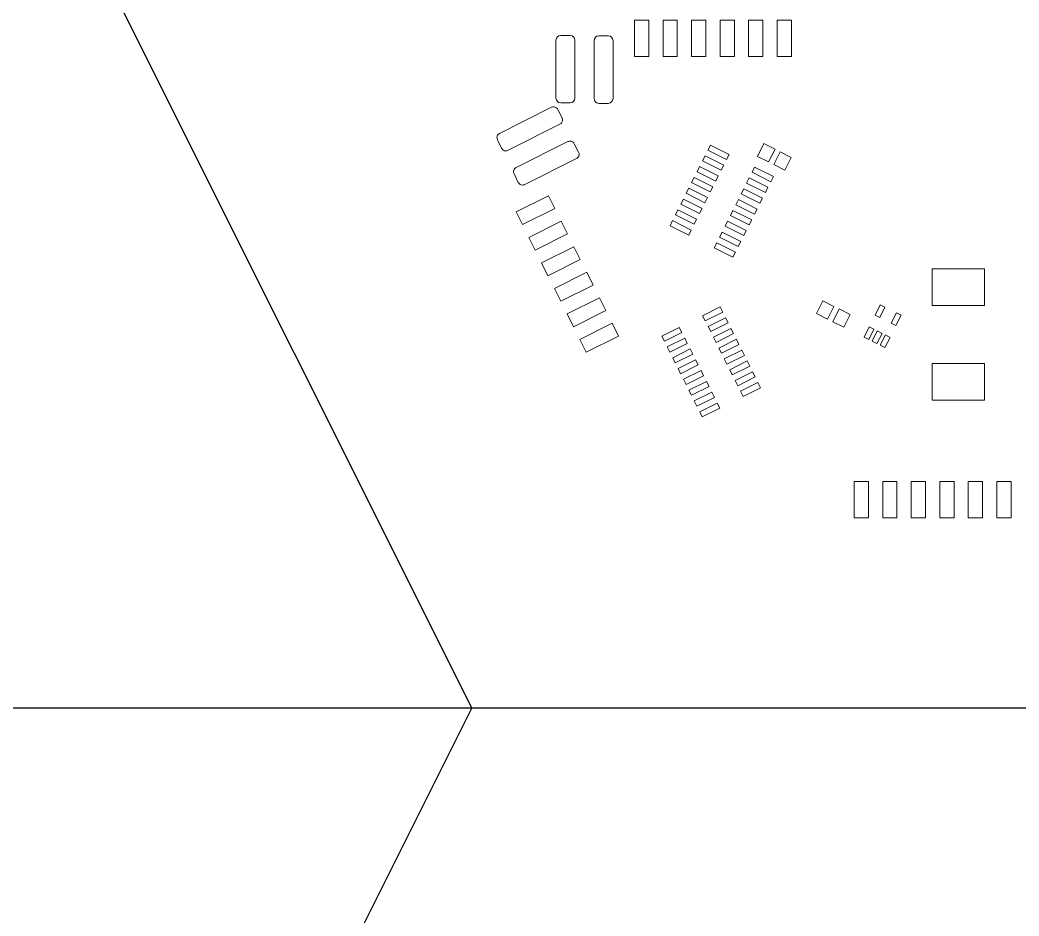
# Model space of a CAD drawing. Header units: inches. Extents: x 70 to 970, y -386 to 214.
# Drawn here: x 189.1 to 294.1, y -104.1 to -9.9 of the extents above; entities that cross this region are included whole.
import ezdxf

# ---------------------------------------------------------------- set-up
doc = ezdxf.new("R2010")
doc.units = ezdxf.units.IN
doc.header["$MEASUREMENT"] = 0

msp = doc.modelspace()

# ---------------------------------------------------------------- linework, layer by layer
at = {"color": 5}
for p in [(190.39, 10.06), (190.39, -174.5)]:
    msp.add_line(p, (236.6, -82.22), dxfattribs=at)
at = {"color": 1, "lineweight": 0}
for p, q in [((255.19, -9.94), (253.69, -9.94)), ((253.69, -9.94), (253.69, -13.74)), ((255.19, -13.74), (255.19, -9.94)), ((258.2, -9.94), (256.7, -9.94)), ((256.7, -9.94), (256.7, -13.74)), ((258.2, -13.74), (258.2, -9.94)), ((261.2, -9.94), (259.7, -9.94)), ((259.7, -9.94), (259.7, -13.74)), ((261.2, -13.74), (261.2, -9.94)), ((264.2, -9.94), (262.7, -9.94)), ((262.7, -9.94), (262.7, -13.74)), ((264.2, -13.74), (264.2, -9.94)), ((267.2, -9.94), (265.7, -9.94)), ((265.7, -9.94), (265.7, -13.74)), ((267.2, -13.74), (267.2, -9.94)), ((270.2, -9.94), (268.7, -9.94)), ((268.7, -9.94), (268.7, -13.74)), ((270.2, -13.74), (270.2, -9.94)), ((253.69, -13.74), (255.19, -13.74)), ((256.7, -13.74), (258.2, -13.74)), ((259.7, -13.74), (261.2, -13.74)), ((262.7, -13.74), (264.2, -13.74)), ((265.7, -13.74), (267.2, -13.74)), ((268.7, -13.74), (270.2, -13.74)), ((261.68, -23.05), (261.41, -23.58)), ((263.65, -24.03), (261.68, -23.05)), ((267.31, -22.9), (266.64, -24.24)), ((268.47, -23.49), (267.31, -22.9)), ((261.41, -23.58), (263.38, -24.57)), ((263.38, -24.57), (263.65, -24.03)), ((267.8, -24.83), (268.47, -23.49)), ((269.01, -23.75), (268.34, -25.1)), ((270.17, -24.34), (269.01, -23.75)), ((261.11, -24.18), (260.84, -24.72)), ((260.84, -24.72), (262.81, -25.7)), ((263.08, -25.17), (261.11, -24.18)), ((262.81, -25.7), (263.08, -25.17)), ((266.64, -24.24), (267.8, -24.83)), ((268.34, -25.1), (269.5, -25.68)), ((269.5, -25.68), (270.17, -24.34)), ((260.54, -25.32), (260.27, -25.85)), ((260.27, -25.85), (262.24, -26.84)), ((262.51, -26.3), (260.54, -25.32)), ((266.33, -25.37), (266.06, -25.91)), ((266.06, -25.91), (268.03, -26.9)), ((268.3, -26.36), (266.33, -25.37)), ((259.97, -26.45), (259.7, -26.99)), ((259.7, -26.99), (261.67, -27.97)), ((261.94, -27.44), (259.97, -26.45)), ((262.24, -26.84), (262.51, -26.3)), ((265.76, -26.51), (265.49, -27.05)), ((265.49, -27.05), (267.46, -28.03)), ((267.73, -27.49), (265.76, -26.51)), ((268.03, -26.9), (268.3, -26.36)), ((259.4, -27.59), (259.14, -28.12)), ((259.14, -28.12), (261.1, -29.11)), ((261.37, -28.57), (259.4, -27.59)), ((261.67, -27.97), (261.94, -27.44)), ((265.19, -27.64), (264.92, -28.18)), ((264.92, -28.18), (266.89, -29.17)), ((267.16, -28.63), (265.19, -27.64)), ((267.46, -28.03), (267.73, -27.49)), ((244.64, -28.37), (241.24, -30.07)), ((245.31, -29.71), (244.64, -28.37)), ((258.84, -28.72), (258.57, -29.26)), ((258.57, -29.26), (260.53, -30.24)), ((260.8, -29.71), (258.84, -28.72)), ((261.1, -29.11), (261.37, -28.57)), ((264.62, -28.78), (264.35, -29.32)), ((264.35, -29.32), (266.32, -30.3)), ((266.59, -29.77), (264.62, -28.78)), ((266.89, -29.17), (267.16, -28.63)), ((241.24, -30.07), (241.92, -31.41)), ((241.92, -31.41), (245.31, -29.71)), ((258.27, -29.86), (258, -30.4)), ((258, -30.4), (259.96, -31.38)), ((260.23, -30.84), (258.27, -29.86)), ((260.53, -30.24), (260.8, -29.71)), ((264.05, -29.92), (263.78, -30.45)), ((263.78, -30.45), (265.75, -31.44)), ((266.02, -30.9), (264.05, -29.92)), ((266.32, -30.3), (266.59, -29.77)), ((245.98, -31.05), (242.59, -32.75)), ((246.66, -32.39), (245.98, -31.05)), ((257.7, -30.99), (257.43, -31.53)), ((259.67, -31.98), (257.7, -30.99)), ((259.96, -31.38), (260.23, -30.84)), ((263.48, -31.05), (263.22, -31.59)), ((265.45, -32.04), (263.48, -31.05)), ((265.75, -31.44), (266.02, -30.9)), ((243.26, -34.09), (246.66, -32.39)), ((257.43, -31.53), (259.4, -32.52)), ((259.4, -32.52), (259.67, -31.98)), ((262.92, -32.19), (262.65, -32.72)), ((264.88, -33.17), (262.92, -32.19)), ((263.22, -31.59), (265.18, -32.57)), ((265.18, -32.57), (265.45, -32.04)), ((242.59, -32.75), (243.26, -34.09)), ((262.35, -33.32), (262.08, -33.86)), ((264.31, -34.31), (262.35, -33.32)), ((262.65, -32.72), (264.61, -33.71)), ((264.61, -33.71), (264.88, -33.17)), ((247.33, -33.73), (243.93, -35.43)), ((248, -35.07), (247.33, -33.73)), ((262.08, -33.86), (264.05, -34.84)), ((264.05, -34.84), (264.31, -34.31)), ((243.93, -35.43), (244.6, -36.78)), ((244.6, -36.78), (248, -35.07)), ((248.67, -36.42), (245.27, -38.12)), ((249.34, -37.76), (248.67, -36.42)), ((290.49, -36.05), (284.99, -36.05)), ((284.99, -36.05), (284.99, -39.9)), ((290.49, -39.9), (290.49, -36.05)), ((245.94, -39.46), (249.34, -37.76)), ((245.27, -38.12), (245.94, -39.46)), ((250.01, -39.1), (246.62, -40.8)), ((250.69, -40.44), (250.01, -39.1)), ((273.51, -39.42), (272.84, -40.76)), ((274.67, -40), (273.51, -39.42)), ((279.54, -39.84), (279, -40.91)), ((280.03, -40.09), (279.54, -39.84)), ((284.99, -39.9), (290.49, -39.9)), ((246.62, -40.8), (247.29, -42.14)), ((247.29, -42.14), (250.69, -40.44)), ((262.7, -40.06), (260.86, -40.98)), ((261.14, -41.52), (262.98, -40.6)), ((262.98, -40.6), (262.7, -40.06)), ((272.84, -40.76), (274, -41.34)), ((274, -41.34), (274.67, -40)), ((275.21, -40.27), (274.54, -41.61)), ((276.37, -40.85), (275.21, -40.27)), ((275.7, -42.19), (276.37, -40.85)), ((279, -40.91), (279.49, -41.16)), ((279.49, -41.16), (280.03, -40.09)), ((281.24, -40.69), (280.7, -41.76)), ((281.19, -42.01), (281.73, -40.94)), ((281.73, -40.94), (281.24, -40.69)), ((251.36, -41.78), (247.96, -43.48)), ((252.03, -43.12), (251.36, -41.78)), ((260.86, -40.98), (261.14, -41.52)), ((263.27, -41.19), (261.43, -42.11)), ((261.71, -42.66), (263.55, -41.74)), ((263.55, -41.74), (263.27, -41.19)), ((274.54, -41.61), (275.7, -42.19)), ((280.7, -41.76), (281.19, -42.01)), ((258.41, -42.21), (256.57, -43.13)), ((256.84, -43.67), (258.68, -42.75)), ((258.68, -42.75), (258.41, -42.21)), ((261.43, -42.11), (261.71, -42.66)), ((263.84, -42.33), (262, -43.25)), ((262.27, -43.8), (264.11, -42.87)), ((264.11, -42.87), (263.84, -42.33)), ((278.38, -42.16), (277.84, -43.24)), ((278.33, -43.48), (278.87, -42.41)), ((278.87, -42.41), (278.38, -42.16)), ((279.22, -42.59), (278.69, -43.66)), ((279.18, -43.91), (279.72, -42.84)), ((279.72, -42.84), (279.22, -42.59)), ((280.07, -43.01), (279.54, -44.09)), ((280.57, -43.26), (280.07, -43.01)), ((247.96, -43.48), (248.63, -44.82)), ((248.63, -44.82), (252.03, -43.12)), ((256.57, -43.13), (256.84, -43.67)), ((258.98, -43.34), (257.14, -44.26)), ((257.41, -44.81), (259.25, -43.89)), ((259.25, -43.89), (258.98, -43.34)), ((262, -43.25), (262.27, -43.8)), ((264.41, -43.46), (262.57, -44.39)), ((262.84, -44.93), (264.68, -44.01)), ((264.68, -44.01), (264.41, -43.46)), ((277.84, -43.24), (278.33, -43.48)), ((278.69, -43.66), (279.18, -43.91)), ((279.54, -44.09), (280.03, -44.33)), ((280.03, -44.33), (280.57, -43.26)), ((257.14, -44.26), (257.41, -44.81)), ((259.55, -44.48), (257.71, -45.4)), ((257.98, -45.94), (259.82, -45.02)), ((259.82, -45.02), (259.55, -44.48)), ((262.57, -44.39), (262.84, -44.93)), ((264.98, -44.6), (263.14, -45.52)), ((263.41, -46.07), (265.25, -45.15)), ((265.25, -45.15), (264.98, -44.6)), ((257.71, -45.4), (257.98, -45.94)), ((260.12, -45.61), (258.28, -46.54)), ((258.55, -47.08), (260.39, -46.16)), ((260.39, -46.16), (260.12, -45.61)), ((263.14, -45.52), (263.41, -46.07)), ((265.55, -45.74), (263.71, -46.66)), ((265.82, -46.28), (265.55, -45.74)), ((290.49, -46), (284.99, -46)), ((284.99, -46), (284.99, -49.85)), ((290.49, -49.85), (290.49, -46)), ((258.28, -46.54), (258.55, -47.08)), ((260.69, -46.75), (258.85, -47.67)), ((260.96, -47.29), (260.69, -46.75)), ((263.71, -46.66), (263.98, -47.2)), ((263.98, -47.2), (265.82, -46.28)), ((266.12, -46.87), (264.28, -47.79)), ((266.39, -47.42), (266.12, -46.87)), ((258.85, -47.67), (259.12, -48.22)), ((259.12, -48.22), (260.96, -47.29)), ((261.25, -47.89), (259.41, -48.81)), ((261.53, -48.43), (261.25, -47.89)), ((264.28, -47.79), (264.55, -48.34)), ((264.55, -48.34), (266.39, -47.42)), ((266.68, -48.01), (264.84, -48.93)), ((266.96, -48.55), (266.68, -48.01)), ((259.41, -48.81), (259.69, -49.35)), ((259.69, -49.35), (261.53, -48.43)), ((261.82, -49.02), (259.98, -49.94)), ((262.1, -49.57), (261.82, -49.02)), ((264.84, -48.93), (265.12, -49.47)), ((265.12, -49.47), (266.96, -48.55)), ((259.98, -49.94), (260.26, -50.49)), ((260.26, -50.49), (262.1, -49.57)), ((262.39, -50.16), (260.55, -51.08)), ((262.66, -50.7), (262.39, -50.16)), ((284.99, -49.85), (290.49, -49.85)), ((260.55, -51.08), (260.82, -51.62)), ((260.82, -51.62), (262.66, -50.7)), ((278.29, -58.42), (276.79, -58.42)), ((276.79, -58.42), (276.79, -62.22)), ((278.29, -62.22), (278.29, -58.42)), ((281.29, -58.42), (279.79, -58.42)), ((279.79, -58.42), (279.79, -62.22)), ((281.29, -62.22), (281.29, -58.42)), ((284.29, -58.42), (282.79, -58.42)), ((282.79, -58.42), (282.79, -62.22)), ((284.29, -62.22), (284.29, -58.42)), ((287.29, -58.42), (285.79, -58.42)), ((285.79, -58.42), (285.79, -62.22)), ((287.29, -62.22), (287.29, -58.42)), ((290.29, -58.42), (288.79, -58.42)), ((288.79, -58.42), (288.79, -62.22)), ((290.29, -62.22), (290.29, -58.42)), ((293.29, -58.42), (291.79, -58.42)), ((291.79, -58.42), (291.79, -62.22)), ((293.29, -62.22), (293.29, -58.42)), ((276.79, -62.22), (278.29, -62.22)), ((279.79, -62.22), (281.29, -62.22)), ((282.79, -62.22), (284.29, -62.22)), ((285.79, -62.22), (287.29, -62.22)), ((288.79, -62.22), (290.29, -62.22)), ((291.79, -62.22), (293.29, -62.22))]:
    msp.add_line(p, q, dxfattribs=at)
at = {"color": 4}
msp.add_line((596.6, -82.22), (116.6, -82.22), dxfattribs=at)
at = {"color": 1, "lineweight": 0}
for points in [[(245.44, -12.02), (245.44, -11.74), (245.66, -11.52), (245.94, -11.52)], [(245.94, -11.52), (245.94, -11.52), (246.94, -11.52), (246.94, -11.52)], [(246.94, -11.52), (247.21, -11.52), (247.44, -11.74), (247.44, -12.02)], [(245.44, -18.12), (245.44, -18.12), (245.44, -12.02), (245.44, -12.02)], [(247.44, -12.02), (247.44, -12.02), (247.44, -18.12), (247.44, -18.12)], [(249.44, -12.07), (249.44, -11.79), (249.66, -11.57), (249.94, -11.57)], [(249.44, -18.17), (249.44, -18.17), (249.44, -12.07), (249.44, -12.07)], [(249.94, -11.57), (249.94, -11.57), (250.94, -11.57), (250.94, -11.57)], [(250.94, -11.57), (251.21, -11.57), (251.44, -11.79), (251.44, -12.07)], [(251.44, -12.07), (251.44, -12.07), (251.44, -18.17), (251.44, -18.17)], [(245.94, -18.62), (245.66, -18.62), (245.44, -18.39), (245.44, -18.12)], [(246.94, -18.62), (246.94, -18.62), (245.94, -18.62), (245.94, -18.62)], [(247.44, -18.12), (247.44, -18.39), (247.21, -18.62), (246.94, -18.62)], [(249.94, -18.67), (249.66, -18.67), (249.44, -18.44), (249.44, -18.17)], [(250.94, -18.67), (250.94, -18.67), (249.94, -18.67), (249.94, -18.67)], [(251.44, -18.17), (251.44, -18.44), (251.21, -18.67), (250.94, -18.67)], [(239.5, -21.82), (239.5, -21.82), (244.96, -19.08), (244.96, -19.08)], [(244.96, -19.08), (245.05, -19.04), (245.16, -19.02), (245.25, -19.04)], [(245.25, -19.04), (245.37, -19.05), (245.47, -19.11), (245.55, -19.2)], [(245.55, -19.2), (245.58, -19.23), (245.61, -19.27), (245.63, -19.31)], [(245.63, -19.31), (245.63, -19.31), (245.63, -19.31), (245.63, -19.31)], [(245.63, -19.31), (245.63, -19.31), (246.08, -20.2), (246.08, -20.2)], [(245.85, -20.87), (245.85, -20.87), (240.4, -23.6), (240.4, -23.6)], [(246.06, -20.68), (246.01, -20.76), (245.94, -20.83), (245.85, -20.87)], [(245.85, -20.87), (245.85, -20.87), (245.85, -20.87), (245.85, -20.87)], [(246.07, -20.67), (246.07, -20.67), (246.07, -20.67), (246.06, -20.67)], [(246.06, -20.67), (246.06, -20.67), (246.06, -20.67), (246.06, -20.67)], [(246.06, -20.67), (246.06, -20.67), (246.06, -20.67), (246.06, -20.67)], [(246.06, -20.67), (246.06, -20.67), (246.06, -20.67), (246.06, -20.67)], [(246.06, -20.67), (246.06, -20.67), (246.06, -20.67), (246.06, -20.67)], [(246.06, -20.67), (246.06, -20.67), (246.06, -20.67), (246.06, -20.67)], [(246.06, -20.67), (246.06, -20.67), (246.06, -20.67), (246.06, -20.67)], [(246.06, -20.67), (246.06, -20.67), (246.06, -20.67), (246.06, -20.67)], [(246.06, -20.67), (246.06, -20.67), (246.06, -20.67), (246.06, -20.67)], [(246.06, -20.67), (246.06, -20.67), (246.06, -20.67), (246.06, -20.67)], [(246.06, -20.67), (246.06, -20.67), (246.06, -20.67), (246.06, -20.67)], [(246.06, -20.67), (246.06, -20.67), (246.06, -20.67), (246.06, -20.68)], [(246.06, -20.68), (246.06, -20.68), (246.06, -20.68), (246.06, -20.68)], [(246.06, -20.68), (246.06, -20.68), (246.06, -20.68), (246.06, -20.68)], [(246.06, -20.68), (246.06, -20.68), (246.06, -20.68), (246.06, -20.68)], [(246.06, -20.68), (246.06, -20.68), (246.06, -20.68), (246.06, -20.68)], [(246.06, -20.68), (246.06, -20.68), (246.06, -20.68), (246.06, -20.68)], [(246.06, -20.68), (246.06, -20.68), (246.06, -20.68), (246.06, -20.68)], [(246.06, -20.68), (246.06, -20.68), (246.06, -20.68), (246.06, -20.68)], [(246.06, -20.68), (246.06, -20.68), (246.06, -20.68), (246.06, -20.68)], [(246.06, -20.68), (246.06, -20.68), (246.06, -20.68), (246.06, -20.68)], [(246.06, -20.68), (246.06, -20.68), (246.06, -20.68), (246.06, -20.68)], [(246.12, -20.5), (246.11, -20.56), (246.1, -20.61), (246.07, -20.66)], [(246.07, -20.66), (246.07, -20.66), (246.07, -20.66), (246.07, -20.66)], [(246.07, -20.66), (246.07, -20.67), (246.07, -20.67), (246.07, -20.67)], [(246.07, -20.67), (246.07, -20.67), (246.07, -20.67), (246.07, -20.67)], [(246.07, -20.67), (246.07, -20.67), (246.07, -20.67), (246.07, -20.67)], [(246.08, -20.2), (246.12, -20.3), (246.14, -20.4), (246.12, -20.49)], [(246.12, -20.49), (246.12, -20.5), (246.12, -20.5), (246.12, -20.5)], [(246.12, -20.5), (246.12, -20.5), (246.12, -20.5), (246.12, -20.5)], [(246.12, -20.5), (246.12, -20.5), (246.12, -20.5), (246.12, -20.5)], [(246.12, -20.5), (246.12, -20.5), (246.12, -20.5), (246.12, -20.5)], [(246.12, -20.5), (246.12, -20.5), (246.12, -20.5), (246.12, -20.5)], [(239.23, -22.24), (239.23, -22.07), (239.33, -21.9), (239.5, -21.82)], [(239.5, -21.82), (239.5, -21.82), (239.5, -21.82), (239.5, -21.82)], [(239.5, -21.82), (239.5, -21.82), (239.5, -21.82), (239.5, -21.82)], [(239.5, -21.82), (239.5, -21.82), (239.5, -21.82), (239.5, -21.82)], [(239.5, -21.82), (239.5, -21.82), (239.5, -21.82), (239.5, -21.82)], [(239.5, -21.82), (239.5, -21.82), (239.5, -21.82), (239.5, -21.82)], [(239.5, -21.82), (239.5, -21.82), (239.5, -21.82), (239.5, -21.82)], [(239.5, -21.82), (239.5, -21.82), (239.5, -21.82), (239.5, -21.82)], [(239.5, -21.82), (239.5, -21.82), (239.5, -21.82), (239.5, -21.82)], [(239.5, -21.82), (239.5, -21.82), (239.5, -21.82), (239.5, -21.82)], [(239.5, -21.82), (239.5, -21.82), (239.5, -21.82), (239.5, -21.82)], [(239.23, -22.25), (239.23, -22.25), (239.23, -22.24), (239.23, -22.24)], [(239.23, -22.24), (239.23, -22.24), (239.23, -22.24), (239.23, -22.24)], [(239.23, -22.24), (239.23, -22.24), (239.23, -22.24), (239.23, -22.24)], [(239.23, -22.24), (239.23, -22.24), (239.23, -22.24), (239.23, -22.24)], [(239.23, -22.24), (239.23, -22.24), (239.23, -22.24), (239.23, -22.24)], [(239.23, -22.24), (239.23, -22.24), (239.23, -22.24), (239.23, -22.24)], [(239.23, -22.24), (239.23, -22.24), (239.23, -22.24), (239.23, -22.24)], [(239.23, -22.26), (239.23, -22.26), (239.23, -22.25), (239.23, -22.25)], [(239.23, -22.25), (239.23, -22.25), (239.23, -22.25), (239.23, -22.25)], [(239.23, -22.25), (239.23, -22.25), (239.23, -22.25), (239.23, -22.25)], [(239.23, -22.25), (239.23, -22.25), (239.23, -22.25), (239.23, -22.25)], [(239.23, -22.25), (239.23, -22.25), (239.23, -22.25), (239.23, -22.25)], [(239.23, -22.25), (239.23, -22.25), (239.23, -22.25), (239.23, -22.25)], [(239.23, -22.25), (239.23, -22.25), (239.23, -22.25), (239.23, -22.25)], [(239.23, -22.25), (239.23, -22.25), (239.23, -22.25), (239.23, -22.25)], [(239.23, -22.25), (239.23, -22.25), (239.23, -22.25), (239.23, -22.25)], [(239.23, -22.25), (239.23, -22.25), (239.23, -22.25), (239.23, -22.25)], [(239.23, -22.25), (239.23, -22.25), (239.23, -22.25), (239.23, -22.25)], [(239.23, -22.25), (239.23, -22.25), (239.23, -22.25), (239.23, -22.25)], [(239.28, -22.49), (239.24, -22.41), (239.23, -22.34), (239.23, -22.26)], [(239.23, -22.26), (239.23, -22.26), (239.23, -22.26), (239.23, -22.26)], [(239.23, -22.26), (239.23, -22.26), (239.23, -22.26), (239.23, -22.26)], [(239.23, -22.26), (239.23, -22.26), (239.23, -22.26), (239.23, -22.26)], [(239.23, -22.26), (239.23, -22.26), (239.23, -22.26), (239.23, -22.26)], [(239.23, -22.26), (239.23, -22.26), (239.23, -22.26), (239.23, -22.26)], [(239.23, -22.26), (239.23, -22.26), (239.23, -22.26), (239.23, -22.26)], [(239.23, -22.26), (239.23, -22.26), (239.23, -22.26), (239.23, -22.26)], [(239.23, -22.26), (239.23, -22.26), (239.23, -22.26), (239.23, -22.26)], [(239.73, -23.38), (239.73, -23.38), (239.28, -22.49), (239.28, -22.49)], [(239.28, -22.49), (239.28, -22.49), (239.28, -22.49), (239.28, -22.49)], [(239.28, -22.49), (239.28, -22.49), (239.28, -22.49), (239.28, -22.49)], [(241.25, -25.41), (241.25, -25.41), (246.7, -22.68), (246.7, -22.68)], [(246.7, -22.68), (246.72, -22.67), (246.74, -22.67), (246.76, -22.66)], [(246.7, -22.68), (246.7, -22.68), (246.7, -22.68), (246.7, -22.68)], [(246.76, -22.66), (246.81, -22.64), (246.85, -22.63), (246.9, -22.63)], [(246.76, -22.66), (246.76, -22.66), (246.76, -22.66), (246.76, -22.66)], [(246.76, -22.66), (246.76, -22.66), (246.76, -22.66), (246.76, -22.66)], [(246.76, -22.66), (246.76, -22.66), (246.76, -22.66), (246.76, -22.66)], [(246.9, -22.63), (247.09, -22.62), (247.28, -22.72), (247.37, -22.91)], [(246.9, -22.63), (246.9, -22.63), (246.9, -22.63), (246.9, -22.63)], [(246.9, -22.63), (246.9, -22.63), (246.9, -22.63), (246.9, -22.63)], [(247.37, -22.91), (247.37, -22.91), (247.82, -23.8), (247.82, -23.8)], [(240.17, -23.66), (239.99, -23.66), (239.81, -23.56), (239.73, -23.38)], [(239.73, -23.38), (239.73, -23.38), (239.73, -23.38), (239.73, -23.38)], [(240.26, -23.65), (240.23, -23.65), (240.2, -23.66), (240.17, -23.66)], [(240.26, -23.65), (240.26, -23.65), (240.26, -23.65), (240.26, -23.65)], [(240.26, -23.65), (240.26, -23.65), (240.26, -23.65), (240.26, -23.65)], [(240.26, -23.65), (240.26, -23.65), (240.26, -23.65), (240.26, -23.65)], [(240.26, -23.65), (240.26, -23.65), (240.26, -23.65), (240.26, -23.65)], [(240.26, -23.65), (240.26, -23.65), (240.26, -23.65), (240.26, -23.65)], [(240.26, -23.65), (240.26, -23.65), (240.26, -23.65), (240.26, -23.65)], [(240.26, -23.65), (240.26, -23.65), (240.26, -23.65), (240.26, -23.65)], [(240.26, -23.65), (240.26, -23.65), (240.26, -23.65), (240.26, -23.65)], [(240.26, -23.65), (240.26, -23.65), (240.26, -23.65), (240.26, -23.65)], [(240.26, -23.65), (240.26, -23.65), (240.26, -23.65), (240.26, -23.65)], [(240.26, -23.65), (240.26, -23.65), (240.26, -23.65), (240.26, -23.65)], [(240.28, -23.65), (240.28, -23.65), (240.28, -23.65), (240.27, -23.65)], [(240.27, -23.65), (240.28, -23.65), (240.27, -23.65), (240.27, -23.65)], [(240.27, -23.65), (240.27, -23.65), (240.27, -23.65), (240.27, -23.65)], [(240.27, -23.65), (240.27, -23.65), (240.27, -23.65), (240.27, -23.65)], [(240.27, -23.65), (240.27, -23.65), (240.27, -23.65), (240.27, -23.65)], [(240.27, -23.65), (240.27, -23.65), (240.27, -23.65), (240.27, -23.65)], [(240.27, -23.65), (240.27, -23.65), (240.27, -23.65), (240.27, -23.65)], [(240.27, -23.65), (240.27, -23.65), (240.27, -23.65), (240.27, -23.65)], [(240.27, -23.65), (240.27, -23.65), (240.27, -23.65), (240.27, -23.65)], [(240.27, -23.65), (240.27, -23.65), (240.27, -23.65), (240.27, -23.65)], [(240.27, -23.65), (240.27, -23.65), (240.27, -23.65), (240.27, -23.65)], [(240.27, -23.65), (240.27, -23.65), (240.27, -23.65), (240.27, -23.65)], [(240.27, -23.65), (240.27, -23.65), (240.27, -23.65), (240.27, -23.65)], [(240.29, -23.64), (240.29, -23.64), (240.28, -23.64), (240.28, -23.64)], [(240.28, -23.64), (240.28, -23.64), (240.28, -23.64), (240.28, -23.64)], [(240.28, -23.64), (240.28, -23.64), (240.28, -23.64), (240.28, -23.64)], [(240.28, -23.65), (240.28, -23.64), (240.28, -23.65), (240.28, -23.65)], [(240.28, -23.65), (240.28, -23.65), (240.28, -23.65), (240.28, -23.65)], [(240.28, -23.65), (240.28, -23.65), (240.28, -23.65), (240.28, -23.65)], [(240.28, -23.65), (240.28, -23.65), (240.28, -23.65), (240.28, -23.65)], [(240.28, -23.65), (240.28, -23.65), (240.28, -23.65), (240.28, -23.65)], [(240.28, -23.65), (240.28, -23.65), (240.28, -23.65), (240.28, -23.65)], [(240.28, -23.65), (240.28, -23.65), (240.28, -23.65), (240.28, -23.65)], [(240.4, -23.6), (240.36, -23.62), (240.33, -23.63), (240.29, -23.64)], [(240.29, -23.64), (240.29, -23.64), (240.29, -23.64), (240.29, -23.64)], [(240.29, -23.64), (240.29, -23.64), (240.29, -23.64), (240.29, -23.64)], [(240.29, -23.64), (240.29, -23.64), (240.29, -23.64), (240.29, -23.64)], [(240.29, -23.64), (240.29, -23.64), (240.29, -23.64), (240.29, -23.64)], [(240.29, -23.64), (240.29, -23.64), (240.29, -23.64), (240.29, -23.64)], [(240.29, -23.64), (240.29, -23.64), (240.29, -23.64), (240.29, -23.64)], [(240.29, -23.64), (240.29, -23.64), (240.29, -23.64), (240.29, -23.64)], [(240.29, -23.64), (240.29, -23.64), (240.29, -23.64), (240.29, -23.64)], [(247.82, -23.8), (247.87, -23.89), (247.88, -23.99), (247.87, -24.09)], [(247.86, -24.14), (247.86, -24.17), (247.85, -24.19), (247.84, -24.21)], [(247.87, -24.12), (247.87, -24.12), (247.87, -24.12), (247.86, -24.12)], [(247.86, -24.12), (247.86, -24.13), (247.86, -24.13), (247.86, -24.13)], [(247.86, -24.13), (247.86, -24.13), (247.86, -24.13), (247.86, -24.13)], [(247.86, -24.13), (247.86, -24.13), (247.86, -24.13), (247.86, -24.13)], [(247.86, -24.13), (247.86, -24.13), (247.86, -24.13), (247.86, -24.13)], [(247.86, -24.13), (247.86, -24.14), (247.86, -24.14), (247.86, -24.14)], [(247.87, -24.09), (247.87, -24.09), (247.87, -24.09), (247.87, -24.09)], [(247.87, -24.09), (247.87, -24.09), (247.87, -24.09), (247.87, -24.09)], [(247.87, -24.09), (247.87, -24.09), (247.87, -24.09), (247.87, -24.09)], [(247.87, -24.09), (247.87, -24.09), (247.87, -24.09), (247.87, -24.09)], [(247.87, -24.09), (247.87, -24.09), (247.87, -24.09), (247.87, -24.09)], [(247.87, -24.09), (247.87, -24.09), (247.87, -24.09), (247.87, -24.09)], [(247.87, -24.09), (247.87, -24.09), (247.87, -24.09), (247.87, -24.09)], [(247.87, -24.09), (247.87, -24.09), (247.87, -24.09), (247.87, -24.09)], [(247.87, -24.09), (247.87, -24.09), (247.87, -24.09), (247.87, -24.09)], [(247.87, -24.09), (247.87, -24.09), (247.87, -24.09), (247.87, -24.09)], [(247.87, -24.09), (247.87, -24.09), (247.87, -24.09), (247.87, -24.09)], [(247.87, -24.09), (247.87, -24.09), (247.87, -24.09), (247.87, -24.09)], [(247.87, -24.09), (247.87, -24.09), (247.87, -24.09), (247.87, -24.09)], [(247.87, -24.1), (247.87, -24.1), (247.87, -24.1), (247.87, -24.1)], [(247.87, -24.1), (247.87, -24.1), (247.87, -24.1), (247.87, -24.1)], [(247.87, -24.1), (247.87, -24.1), (247.87, -24.1), (247.87, -24.1)], [(247.87, -24.1), (247.87, -24.1), (247.87, -24.1), (247.87, -24.1)], [(247.87, -24.1), (247.87, -24.1), (247.87, -24.1), (247.87, -24.1)], [(247.87, -24.1), (247.87, -24.1), (247.87, -24.1), (247.87, -24.1)], [(247.87, -24.1), (247.87, -24.1), (247.87, -24.1), (247.87, -24.1)], [(247.87, -24.1), (247.87, -24.1), (247.87, -24.1), (247.87, -24.1)], [(247.87, -24.1), (247.87, -24.1), (247.87, -24.1), (247.87, -24.1)], [(247.87, -24.1), (247.87, -24.1), (247.87, -24.1), (247.87, -24.1)], [(247.87, -24.1), (247.87, -24.1), (247.87, -24.1), (247.87, -24.1)], [(247.87, -24.1), (247.87, -24.1), (247.87, -24.1), (247.87, -24.1)], [(247.87, -24.1), (247.87, -24.11), (247.87, -24.11), (247.87, -24.11)], [(247.87, -24.11), (247.87, -24.11), (247.87, -24.11), (247.87, -24.11)], [(247.87, -24.11), (247.87, -24.11), (247.87, -24.11), (247.87, -24.11)], [(247.87, -24.11), (247.87, -24.11), (247.87, -24.11), (247.87, -24.11)], [(247.87, -24.11), (247.87, -24.11), (247.87, -24.11), (247.87, -24.11)], [(247.87, -24.11), (247.87, -24.11), (247.87, -24.11), (247.87, -24.11)], [(247.87, -24.11), (247.87, -24.11), (247.87, -24.11), (247.87, -24.11)], [(247.87, -24.11), (247.87, -24.11), (247.87, -24.11), (247.87, -24.11)], [(247.87, -24.11), (247.87, -24.11), (247.87, -24.11), (247.87, -24.11)], [(247.87, -24.11), (247.87, -24.11), (247.87, -24.11), (247.87, -24.11)], [(247.87, -24.11), (247.87, -24.11), (247.87, -24.11), (247.87, -24.11)], [(247.87, -24.11), (247.87, -24.11), (247.87, -24.11), (247.87, -24.11)], [(247.87, -24.11), (247.87, -24.11), (247.87, -24.11), (247.87, -24.11)], [(247.87, -24.11), (247.87, -24.11), (247.87, -24.11), (247.87, -24.11)], [(247.87, -24.11), (247.87, -24.11), (247.87, -24.12), (247.87, -24.12)], [(247.87, -24.12), (247.87, -24.12), (247.87, -24.12), (247.87, -24.12)], [(247.87, -24.12), (247.87, -24.12), (247.87, -24.12), (247.87, -24.12)], [(247.87, -24.12), (247.87, -24.12), (247.87, -24.12), (247.87, -24.12)], [(247.87, -24.12), (247.87, -24.12), (247.87, -24.12), (247.87, -24.12)], [(247.87, -24.12), (247.87, -24.12), (247.87, -24.12), (247.87, -24.12)], [(247.87, -24.12), (247.87, -24.12), (247.87, -24.12), (247.87, -24.12)], [(247.87, -24.12), (247.87, -24.12), (247.87, -24.12), (247.87, -24.12)], [(247.87, -24.12), (247.87, -24.12), (247.87, -24.12), (247.87, -24.12)], [(247.6, -24.47), (247.6, -24.47), (242.15, -27.2), (242.15, -27.2)], [(247.81, -24.28), (247.76, -24.36), (247.69, -24.43), (247.6, -24.47)], [(247.6, -24.47), (247.6, -24.47), (247.6, -24.47), (247.6, -24.47)], [(247.82, -24.26), (247.81, -24.26), (247.81, -24.26), (247.81, -24.26)], [(247.81, -24.26), (247.81, -24.26), (247.81, -24.26), (247.81, -24.26)], [(247.81, -24.26), (247.81, -24.26), (247.81, -24.26), (247.81, -24.26)], [(247.81, -24.26), (247.81, -24.26), (247.81, -24.26), (247.81, -24.26)], [(247.81, -24.26), (247.81, -24.26), (247.81, -24.26), (247.81, -24.26)], [(247.81, -24.26), (247.81, -24.26), (247.81, -24.26), (247.81, -24.26)], [(247.81, -24.26), (247.81, -24.26), (247.81, -24.26), (247.81, -24.27)], [(247.81, -24.27), (247.81, -24.27), (247.81, -24.27), (247.81, -24.27)], [(247.81, -24.27), (247.81, -24.27), (247.81, -24.27), (247.81, -24.27)], [(247.81, -24.27), (247.81, -24.27), (247.81, -24.27), (247.81, -24.27)], [(247.81, -24.27), (247.81, -24.27), (247.81, -24.27), (247.81, -24.27)], [(247.81, -24.27), (247.81, -24.27), (247.81, -24.27), (247.81, -24.27)], [(247.81, -24.27), (247.81, -24.27), (247.81, -24.27), (247.81, -24.27)], [(247.81, -24.27), (247.81, -24.27), (247.81, -24.27), (247.81, -24.27)], [(247.81, -24.27), (247.81, -24.27), (247.81, -24.27), (247.81, -24.27)], [(247.81, -24.27), (247.81, -24.27), (247.81, -24.27), (247.81, -24.27)], [(247.81, -24.27), (247.81, -24.27), (247.81, -24.27), (247.81, -24.27)], [(247.81, -24.27), (247.81, -24.27), (247.81, -24.27), (247.81, -24.27)], [(247.81, -24.27), (247.81, -24.27), (247.81, -24.27), (247.81, -24.27)], [(247.81, -24.27), (247.81, -24.27), (247.81, -24.27), (247.81, -24.27)], [(247.81, -24.27), (247.81, -24.27), (247.81, -24.27), (247.81, -24.27)], [(247.81, -24.27), (247.81, -24.27), (247.81, -24.27), (247.81, -24.27)], [(247.81, -24.27), (247.81, -24.28), (247.81, -24.28), (247.81, -24.28)], [(247.83, -24.24), (247.82, -24.24), (247.82, -24.24), (247.82, -24.24)], [(247.82, -24.24), (247.82, -24.24), (247.82, -24.24), (247.82, -24.24)], [(247.82, -24.24), (247.82, -24.24), (247.82, -24.24), (247.82, -24.24)], [(247.82, -24.24), (247.82, -24.24), (247.82, -24.24), (247.82, -24.24)], [(247.82, -24.24), (247.82, -24.24), (247.82, -24.24), (247.82, -24.24)], [(247.82, -24.24), (247.82, -24.24), (247.82, -24.24), (247.82, -24.24)], [(247.82, -24.24), (247.82, -24.24), (247.82, -24.24), (247.82, -24.24)], [(247.82, -24.24), (247.82, -24.24), (247.82, -24.24), (247.82, -24.24)], [(247.82, -24.24), (247.82, -24.25), (247.82, -24.25), (247.82, -24.25)], [(247.82, -24.25), (247.82, -24.25), (247.82, -24.25), (247.82, -24.25)], [(247.82, -24.25), (247.82, -24.25), (247.82, -24.25), (247.82, -24.25)], [(247.82, -24.25), (247.82, -24.25), (247.82, -24.25), (247.82, -24.25)], [(247.82, -24.25), (247.82, -24.25), (247.82, -24.25), (247.82, -24.25)], [(247.82, -24.25), (247.82, -24.25), (247.82, -24.25), (247.82, -24.25)], [(247.82, -24.25), (247.82, -24.25), (247.82, -24.25), (247.82, -24.25)], [(247.82, -24.25), (247.82, -24.25), (247.82, -24.25), (247.82, -24.25)], [(247.82, -24.25), (247.82, -24.25), (247.82, -24.25), (247.82, -24.25)], [(247.82, -24.25), (247.82, -24.25), (247.82, -24.25), (247.82, -24.25)], [(247.82, -24.25), (247.82, -24.25), (247.82, -24.25), (247.82, -24.25)], [(247.82, -24.25), (247.82, -24.25), (247.82, -24.25), (247.82, -24.25)], [(247.82, -24.25), (247.82, -24.25), (247.82, -24.25), (247.82, -24.25)], [(247.82, -24.25), (247.82, -24.25), (247.82, -24.25), (247.82, -24.25)], [(247.82, -24.25), (247.82, -24.25), (247.82, -24.25), (247.82, -24.26)], [(247.82, -24.26), (247.82, -24.26), (247.82, -24.26), (247.82, -24.26)], [(247.82, -24.26), (247.82, -24.26), (247.82, -24.26), (247.82, -24.26)], [(247.82, -24.26), (247.82, -24.26), (247.82, -24.26), (247.82, -24.26)], [(247.82, -24.26), (247.82, -24.26), (247.82, -24.26), (247.82, -24.26)], [(247.82, -24.26), (247.82, -24.26), (247.82, -24.26), (247.82, -24.26)], [(247.82, -24.26), (247.82, -24.26), (247.82, -24.26), (247.82, -24.26)], [(247.82, -24.26), (247.82, -24.26), (247.82, -24.26), (247.82, -24.26)], [(247.82, -24.26), (247.82, -24.26), (247.82, -24.26), (247.82, -24.26)], [(247.82, -24.26), (247.82, -24.26), (247.82, -24.26), (247.82, -24.26)], [(247.82, -24.26), (247.82, -24.26), (247.82, -24.26), (247.82, -24.26)], [(247.82, -24.26), (247.82, -24.26), (247.82, -24.26), (247.82, -24.26)], [(247.82, -24.26), (247.82, -24.26), (247.82, -24.26), (247.82, -24.26)], [(247.82, -24.26), (247.82, -24.26), (247.82, -24.26), (247.82, -24.26)], [(247.82, -24.26), (247.82, -24.26), (247.82, -24.26), (247.82, -24.26)], [(247.84, -24.22), (247.84, -24.22), (247.84, -24.22), (247.83, -24.22)], [(247.83, -24.22), (247.83, -24.22), (247.83, -24.22), (247.83, -24.22)], [(247.83, -24.22), (247.83, -24.22), (247.83, -24.22), (247.83, -24.22)], [(247.83, -24.22), (247.83, -24.22), (247.83, -24.22), (247.83, -24.22)], [(247.83, -24.22), (247.83, -24.22), (247.83, -24.22), (247.83, -24.22)], [(247.83, -24.22), (247.83, -24.22), (247.83, -24.22), (247.83, -24.22)], [(247.83, -24.22), (247.83, -24.22), (247.83, -24.22), (247.83, -24.22)], [(247.83, -24.22), (247.83, -24.22), (247.83, -24.22), (247.83, -24.22)], [(247.83, -24.22), (247.83, -24.22), (247.83, -24.22), (247.83, -24.22)], [(247.83, -24.22), (247.83, -24.22), (247.83, -24.22), (247.83, -24.22)], [(247.83, -24.22), (247.83, -24.22), (247.83, -24.22), (247.83, -24.23)], [(247.83, -24.23), (247.83, -24.23), (247.83, -24.23), (247.83, -24.23)], [(247.83, -24.23), (247.83, -24.23), (247.83, -24.23), (247.83, -24.23)], [(247.83, -24.23), (247.83, -24.23), (247.83, -24.23), (247.83, -24.23)], [(247.83, -24.23), (247.83, -24.23), (247.83, -24.23), (247.83, -24.23)], [(247.83, -24.23), (247.83, -24.23), (247.83, -24.23), (247.83, -24.23)], [(247.83, -24.23), (247.83, -24.23), (247.83, -24.23), (247.83, -24.23)], [(247.83, -24.23), (247.83, -24.23), (247.83, -24.23), (247.83, -24.23)], [(247.83, -24.23), (247.83, -24.23), (247.83, -24.23), (247.83, -24.23)], [(247.83, -24.23), (247.83, -24.23), (247.83, -24.23), (247.83, -24.23)], [(247.83, -24.23), (247.83, -24.23), (247.83, -24.23), (247.83, -24.23)], [(247.83, -24.23), (247.83, -24.23), (247.83, -24.23), (247.83, -24.23)], [(247.83, -24.23), (247.83, -24.23), (247.83, -24.23), (247.83, -24.23)], [(247.83, -24.23), (247.83, -24.23), (247.83, -24.23), (247.83, -24.23)], [(247.83, -24.23), (247.83, -24.23), (247.83, -24.23), (247.83, -24.23)], [(247.83, -24.23), (247.83, -24.23), (247.83, -24.23), (247.83, -24.23)], [(247.83, -24.23), (247.83, -24.23), (247.83, -24.23), (247.83, -24.23)], [(247.83, -24.23), (247.83, -24.23), (247.83, -24.23), (247.83, -24.23)], [(247.83, -24.23), (247.83, -24.23), (247.83, -24.24), (247.83, -24.24)], [(247.83, -24.24), (247.83, -24.24), (247.83, -24.24), (247.83, -24.24)], [(247.83, -24.24), (247.83, -24.24), (247.83, -24.24), (247.83, -24.24)], [(247.83, -24.24), (247.83, -24.24), (247.83, -24.24), (247.83, -24.24)], [(247.83, -24.24), (247.83, -24.24), (247.83, -24.24), (247.83, -24.24)], [(247.83, -24.24), (247.83, -24.24), (247.83, -24.24), (247.83, -24.24)], [(247.83, -24.24), (247.83, -24.24), (247.83, -24.24), (247.83, -24.24)], [(247.83, -24.24), (247.83, -24.24), (247.83, -24.24), (247.83, -24.24)], [(247.83, -24.24), (247.83, -24.24), (247.83, -24.24), (247.83, -24.24)], [(247.83, -24.24), (247.83, -24.24), (247.83, -24.24), (247.83, -24.24)], [(247.83, -24.24), (247.83, -24.24), (247.83, -24.24), (247.83, -24.24)], [(247.83, -24.24), (247.83, -24.24), (247.83, -24.24), (247.83, -24.24)], [(247.83, -24.24), (247.83, -24.24), (247.83, -24.24), (247.83, -24.24)], [(247.83, -24.24), (247.83, -24.24), (247.83, -24.24), (247.83, -24.24)], [(247.83, -24.24), (247.83, -24.24), (247.83, -24.24), (247.83, -24.24)], [(247.83, -24.24), (247.83, -24.24), (247.83, -24.24), (247.83, -24.24)], [(247.84, -24.21), (247.84, -24.21), (247.84, -24.21), (247.84, -24.21)], [(247.84, -24.21), (247.84, -24.21), (247.84, -24.21), (247.84, -24.21)], [(247.84, -24.21), (247.84, -24.21), (247.84, -24.21), (247.84, -24.21)], [(247.84, -24.21), (247.84, -24.22), (247.84, -24.22), (247.84, -24.22)], [(247.84, -24.22), (247.84, -24.22), (247.84, -24.22), (247.84, -24.22)], [(247.84, -24.22), (247.84, -24.22), (247.84, -24.22), (247.84, -24.22)], [(247.84, -24.22), (247.84, -24.22), (247.84, -24.22), (247.84, -24.22)], [(247.84, -24.22), (247.84, -24.22), (247.84, -24.22), (247.84, -24.22)], [(241.03, -26.09), (240.98, -25.99), (240.96, -25.89), (240.98, -25.8)], [(240.98, -25.76), (240.98, -25.76), (240.98, -25.76), (240.98, -25.75)], [(240.98, -25.75), (240.98, -25.75), (240.98, -25.75), (240.99, -25.75)], [(240.98, -25.77), (240.98, -25.77), (240.98, -25.76), (240.98, -25.76)], [(240.98, -25.76), (240.98, -25.76), (240.98, -25.76), (240.98, -25.76)], [(240.98, -25.76), (240.98, -25.76), (240.98, -25.76), (240.98, -25.76)], [(240.98, -25.76), (240.98, -25.76), (240.98, -25.76), (240.98, -25.76)], [(240.98, -25.76), (240.98, -25.76), (240.98, -25.76), (240.98, -25.76)], [(240.98, -25.76), (240.98, -25.76), (240.98, -25.76), (240.98, -25.76)], [(240.98, -25.76), (240.98, -25.76), (240.98, -25.76), (240.98, -25.76)], [(240.98, -25.76), (240.98, -25.76), (240.98, -25.76), (240.98, -25.76)], [(240.98, -25.76), (240.98, -25.76), (240.98, -25.76), (240.98, -25.76)], [(240.98, -25.78), (240.98, -25.78), (240.98, -25.77), (240.98, -25.77)], [(240.98, -25.77), (240.98, -25.77), (240.98, -25.77), (240.98, -25.77)], [(240.98, -25.77), (240.98, -25.77), (240.98, -25.77), (240.98, -25.77)], [(240.98, -25.77), (240.98, -25.77), (240.98, -25.77), (240.98, -25.77)], [(240.98, -25.77), (240.98, -25.77), (240.98, -25.77), (240.98, -25.77)], [(240.98, -25.77), (240.98, -25.77), (240.98, -25.77), (240.98, -25.77)], [(240.98, -25.77), (240.98, -25.77), (240.98, -25.77), (240.98, -25.77)], [(240.98, -25.77), (240.98, -25.77), (240.98, -25.77), (240.98, -25.77)], [(240.98, -25.77), (240.98, -25.77), (240.98, -25.77), (240.98, -25.77)], [(240.98, -25.77), (240.98, -25.77), (240.98, -25.77), (240.98, -25.77)], [(240.98, -25.77), (240.98, -25.77), (240.98, -25.77), (240.98, -25.77)], [(240.98, -25.79), (240.98, -25.79), (240.98, -25.78), (240.98, -25.78)], [(240.98, -25.78), (240.98, -25.78), (240.98, -25.78), (240.98, -25.78)], [(240.98, -25.78), (240.98, -25.78), (240.98, -25.78), (240.98, -25.78)], [(240.98, -25.78), (240.98, -25.78), (240.98, -25.78), (240.98, -25.78)], [(240.98, -25.78), (240.98, -25.78), (240.98, -25.78), (240.98, -25.78)], [(240.98, -25.78), (240.98, -25.78), (240.98, -25.78), (240.98, -25.78)], [(240.98, -25.78), (240.98, -25.78), (240.98, -25.78), (240.98, -25.78)], [(240.98, -25.78), (240.98, -25.78), (240.98, -25.78), (240.98, -25.78)], [(240.98, -25.78), (240.98, -25.78), (240.98, -25.78), (240.98, -25.78)], [(240.98, -25.78), (240.98, -25.78), (240.98, -25.78), (240.98, -25.78)], [(240.98, -25.78), (240.98, -25.78), (240.98, -25.78), (240.98, -25.78)], [(240.98, -25.78), (240.98, -25.78), (240.98, -25.78), (240.98, -25.78)], [(240.98, -25.78), (240.98, -25.78), (240.98, -25.78), (240.98, -25.78)], [(240.98, -25.78), (240.98, -25.78), (240.98, -25.78), (240.98, -25.78)], [(240.98, -25.78), (240.98, -25.78), (240.98, -25.78), (240.98, -25.78)], [(240.98, -25.8), (240.98, -25.8), (240.98, -25.79), (240.98, -25.79)], [(240.98, -25.79), (240.98, -25.79), (240.98, -25.79), (240.98, -25.79)], [(240.98, -25.79), (240.98, -25.79), (240.98, -25.79), (240.98, -25.79)], [(240.98, -25.79), (240.98, -25.79), (240.98, -25.79), (240.98, -25.79)], [(240.98, -25.79), (240.98, -25.79), (240.98, -25.79), (240.98, -25.79)], [(240.98, -25.79), (240.98, -25.79), (240.98, -25.79), (240.98, -25.79)], [(240.98, -25.79), (240.98, -25.79), (240.98, -25.79), (240.98, -25.79)], [(240.98, -25.79), (240.98, -25.79), (240.98, -25.79), (240.98, -25.79)], [(240.98, -25.79), (240.98, -25.79), (240.98, -25.79), (240.98, -25.79)], [(240.98, -25.79), (240.98, -25.79), (240.98, -25.79), (240.98, -25.79)], [(240.98, -25.79), (240.98, -25.79), (240.98, -25.79), (240.98, -25.79)], [(240.98, -25.79), (240.98, -25.79), (240.98, -25.79), (240.98, -25.79)], [(240.98, -25.79), (240.98, -25.79), (240.98, -25.79), (240.98, -25.79)], [(240.98, -25.79), (240.98, -25.79), (240.98, -25.79), (240.98, -25.79)], [(240.98, -25.8), (240.98, -25.8), (240.98, -25.8), (240.98, -25.8)], [(240.98, -25.8), (240.98, -25.8), (240.98, -25.8), (240.98, -25.8)], [(240.98, -25.8), (240.98, -25.8), (240.98, -25.8), (240.98, -25.8)], [(240.98, -25.8), (240.98, -25.8), (240.98, -25.8), (240.98, -25.8)], [(240.99, -25.74), (240.99, -25.72), (241, -25.7), (241.01, -25.67)], [(240.99, -25.75), (240.99, -25.75), (240.99, -25.75), (240.99, -25.74)], [(241.01, -25.67), (241.01, -25.67), (241.01, -25.67), (241.01, -25.66)], [(241.01, -25.66), (241.01, -25.66), (241.01, -25.66), (241.01, -25.66)], [(241.01, -25.66), (241.01, -25.66), (241.01, -25.66), (241.01, -25.66)], [(241.01, -25.66), (241.01, -25.66), (241.01, -25.66), (241.01, -25.66)], [(241.01, -25.66), (241.01, -25.66), (241.01, -25.66), (241.01, -25.66)], [(241.01, -25.66), (241.01, -25.66), (241.01, -25.66), (241.01, -25.66)], [(241.01, -25.66), (241.01, -25.66), (241.01, -25.66), (241.02, -25.66)], [(241.01, -25.67), (241.01, -25.67), (241.01, -25.67), (241.01, -25.67)], [(241.01, -25.67), (241.01, -25.67), (241.01, -25.67), (241.01, -25.67)], [(241.01, -25.67), (241.01, -25.67), (241.01, -25.67), (241.01, -25.67)], [(241.01, -25.67), (241.01, -25.67), (241.01, -25.67), (241.01, -25.67)], [(241.01, -25.67), (241.01, -25.67), (241.01, -25.67), (241.01, -25.67)], [(241.01, -25.67), (241.01, -25.67), (241.01, -25.67), (241.01, -25.67)], [(241.01, -25.67), (241.01, -25.67), (241.01, -25.67), (241.01, -25.67)], [(241.01, -25.67), (241.01, -25.67), (241.01, -25.67), (241.01, -25.67)], [(241.02, -25.65), (241.02, -25.65), (241.02, -25.64), (241.02, -25.64)], [(241.02, -25.64), (241.02, -25.64), (241.02, -25.64), (241.02, -25.64)], [(241.02, -25.64), (241.02, -25.64), (241.02, -25.64), (241.02, -25.64)], [(241.02, -25.64), (241.02, -25.64), (241.02, -25.64), (241.02, -25.64)], [(241.02, -25.64), (241.02, -25.64), (241.02, -25.64), (241.02, -25.64)], [(241.02, -25.64), (241.02, -25.64), (241.02, -25.64), (241.02, -25.64)], [(241.02, -25.64), (241.02, -25.64), (241.02, -25.64), (241.02, -25.64)], [(241.02, -25.64), (241.02, -25.64), (241.02, -25.64), (241.02, -25.64)], [(241.02, -25.64), (241.02, -25.64), (241.02, -25.64), (241.02, -25.64)], [(241.02, -25.64), (241.02, -25.64), (241.02, -25.64), (241.02, -25.64)], [(241.02, -25.64), (241.02, -25.64), (241.02, -25.64), (241.02, -25.64)], [(241.02, -25.64), (241.02, -25.64), (241.02, -25.64), (241.02, -25.64)], [(241.02, -25.64), (241.02, -25.64), (241.02, -25.64), (241.03, -25.64)], [(241.02, -25.66), (241.02, -25.66), (241.02, -25.66), (241.02, -25.65)], [(241.02, -25.65), (241.02, -25.65), (241.02, -25.65), (241.02, -25.65)], [(241.02, -25.65), (241.02, -25.65), (241.02, -25.65), (241.02, -25.65)], [(241.02, -25.65), (241.02, -25.65), (241.02, -25.65), (241.02, -25.65)], [(241.02, -25.65), (241.02, -25.65), (241.02, -25.65), (241.02, -25.65)], [(241.02, -25.65), (241.02, -25.65), (241.02, -25.65), (241.02, -25.65)], [(241.02, -25.65), (241.02, -25.65), (241.02, -25.65), (241.02, -25.65)], [(241.02, -25.65), (241.02, -25.65), (241.02, -25.65), (241.02, -25.65)], [(241.02, -25.65), (241.02, -25.65), (241.02, -25.65), (241.02, -25.65)], [(241.02, -25.65), (241.02, -25.65), (241.02, -25.65), (241.02, -25.65)], [(241.02, -25.65), (241.02, -25.65), (241.02, -25.65), (241.02, -25.65)], [(241.02, -25.65), (241.02, -25.65), (241.02, -25.65), (241.02, -25.65)], [(241.02, -25.65), (241.02, -25.65), (241.02, -25.65), (241.02, -25.65)], [(241.02, -25.65), (241.02, -25.65), (241.02, -25.65), (241.02, -25.65)], [(241.02, -25.65), (241.02, -25.65), (241.02, -25.65), (241.02, -25.65)], [(241.02, -25.65), (241.02, -25.65), (241.02, -25.65), (241.02, -25.65)], [(241.02, -25.65), (241.02, -25.65), (241.02, -25.65), (241.02, -25.65)], [(241.02, -25.65), (241.02, -25.65), (241.02, -25.65), (241.02, -25.65)], [(241.02, -25.66), (241.02, -25.66), (241.02, -25.66), (241.02, -25.66)], [(241.02, -25.66), (241.02, -25.66), (241.02, -25.66), (241.02, -25.66)], [(241.02, -25.66), (241.02, -25.66), (241.02, -25.66), (241.02, -25.66)], [(241.02, -25.66), (241.02, -25.66), (241.02, -25.66), (241.02, -25.66)], [(241.02, -25.66), (241.02, -25.66), (241.02, -25.66), (241.02, -25.66)], [(241.02, -25.66), (241.02, -25.66), (241.02, -25.66), (241.02, -25.66)], [(241.02, -25.66), (241.02, -25.66), (241.02, -25.66), (241.02, -25.66)], [(241.02, -25.66), (241.02, -25.66), (241.02, -25.66), (241.02, -25.66)], [(241.02, -25.66), (241.02, -25.66), (241.02, -25.66), (241.02, -25.66)], [(241.02, -25.66), (241.02, -25.66), (241.02, -25.66), (241.02, -25.66)], [(241.02, -25.66), (241.02, -25.66), (241.02, -25.66), (241.02, -25.66)], [(241.02, -25.66), (241.02, -25.66), (241.02, -25.66), (241.02, -25.66)], [(241.03, -25.63), (241.03, -25.63), (241.03, -25.62), (241.03, -25.62)], [(241.03, -25.62), (241.03, -25.62), (241.03, -25.62), (241.03, -25.62)], [(241.03, -25.62), (241.03, -25.62), (241.03, -25.62), (241.03, -25.62)], [(241.03, -25.62), (241.03, -25.62), (241.03, -25.62), (241.03, -25.62)], [(241.03, -25.62), (241.03, -25.62), (241.03, -25.62), (241.03, -25.62)], [(241.03, -25.62), (241.03, -25.62), (241.03, -25.62), (241.03, -25.62)], [(241.03, -25.62), (241.03, -25.62), (241.03, -25.62), (241.03, -25.62)], [(241.03, -25.62), (241.03, -25.62), (241.03, -25.62), (241.03, -25.62)], [(241.03, -25.62), (241.03, -25.62), (241.04, -25.62), (241.04, -25.62)], [(241.03, -25.64), (241.03, -25.64), (241.03, -25.63), (241.03, -25.63)], [(241.03, -25.63), (241.03, -25.63), (241.03, -25.63), (241.03, -25.63)], [(241.03, -25.63), (241.03, -25.63), (241.03, -25.63), (241.03, -25.63)], [(241.03, -25.63), (241.03, -25.63), (241.03, -25.63), (241.03, -25.63)], [(241.03, -25.63), (241.03, -25.63), (241.03, -25.63), (241.03, -25.63)], [(241.03, -25.63), (241.03, -25.63), (241.03, -25.63), (241.03, -25.63)], [(241.03, -25.63), (241.03, -25.63), (241.03, -25.63), (241.03, -25.63)], [(241.03, -25.63), (241.03, -25.63), (241.03, -25.63), (241.03, -25.63)], [(241.03, -25.63), (241.03, -25.63), (241.03, -25.63), (241.03, -25.63)], [(241.03, -25.63), (241.03, -25.63), (241.03, -25.63), (241.03, -25.63)], [(241.03, -25.63), (241.03, -25.63), (241.03, -25.63), (241.03, -25.63)], [(241.03, -25.63), (241.03, -25.63), (241.03, -25.63), (241.03, -25.63)], [(241.03, -25.63), (241.03, -25.63), (241.03, -25.63), (241.03, -25.63)], [(241.03, -25.63), (241.03, -25.63), (241.03, -25.63), (241.03, -25.63)], [(241.03, -25.63), (241.03, -25.63), (241.03, -25.63), (241.03, -25.63)], [(241.03, -25.63), (241.03, -25.63), (241.03, -25.63), (241.03, -25.63)], [(241.03, -25.63), (241.03, -25.63), (241.03, -25.63), (241.03, -25.63)], [(241.03, -25.63), (241.03, -25.63), (241.03, -25.63), (241.03, -25.63)], [(241.03, -25.63), (241.03, -25.63), (241.03, -25.63), (241.03, -25.63)], [(241.03, -25.63), (241.03, -25.63), (241.03, -25.63), (241.03, -25.63)], [(241.03, -25.64), (241.03, -25.64), (241.03, -25.64), (241.03, -25.64)], [(241.03, -25.64), (241.03, -25.64), (241.03, -25.64), (241.03, -25.64)], [(241.03, -25.64), (241.03, -25.64), (241.03, -25.64), (241.03, -25.64)], [(241.03, -25.64), (241.03, -25.64), (241.03, -25.64), (241.03, -25.64)], [(241.03, -25.64), (241.03, -25.64), (241.03, -25.64), (241.03, -25.64)], [(241.03, -25.64), (241.03, -25.64), (241.03, -25.64), (241.03, -25.64)], [(241.47, -26.98), (241.47, -26.98), (241.03, -26.09), (241.03, -26.09)], [(241.04, -25.61), (241.09, -25.53), (241.16, -25.46), (241.25, -25.41)], [(241.04, -25.62), (241.04, -25.61), (241.04, -25.61), (241.04, -25.61)], [(241.04, -25.61), (241.04, -25.61), (241.04, -25.61), (241.04, -25.61)], [(241.04, -25.61), (241.04, -25.61), (241.04, -25.61), (241.04, -25.61)], [(241.04, -25.61), (241.04, -25.61), (241.04, -25.61), (241.04, -25.61)], [(241.04, -25.62), (241.04, -25.62), (241.04, -25.62), (241.04, -25.62)], [(241.04, -25.62), (241.04, -25.62), (241.04, -25.62), (241.04, -25.62)], [(241.04, -25.62), (241.04, -25.62), (241.04, -25.62), (241.04, -25.62)], [(241.04, -25.62), (241.04, -25.62), (241.04, -25.62), (241.04, -25.62)], [(241.04, -25.62), (241.04, -25.62), (241.04, -25.62), (241.04, -25.62)], [(241.04, -25.62), (241.04, -25.62), (241.04, -25.62), (241.04, -25.62)], [(241.04, -25.62), (241.04, -25.62), (241.04, -25.62), (241.04, -25.62)], [(241.04, -25.62), (241.04, -25.62), (241.04, -25.62), (241.04, -25.62)], [(241.04, -25.62), (241.04, -25.62), (241.04, -25.62), (241.04, -25.62)], [(241.25, -25.41), (241.25, -25.41), (241.25, -25.41), (241.25, -25.41)], [(241.92, -27.26), (241.74, -27.26), (241.56, -27.15), (241.47, -26.98)], [(241.95, -27.25), (241.94, -27.26), (241.93, -27.26), (241.92, -27.26)], [(242.09, -27.23), (242.04, -27.24), (242, -27.25), (241.95, -27.25)], [(241.95, -27.25), (241.95, -27.25), (241.95, -27.25), (241.95, -27.25)], [(241.95, -27.25), (241.95, -27.25), (241.95, -27.25), (241.95, -27.25)], [(242.09, -27.23), (242.09, -27.23), (242.08, -27.23), (242.09, -27.23)], [(242.14, -27.2), (242.13, -27.21), (242.11, -27.22), (242.09, -27.23)], [(242.09, -27.23), (242.09, -27.23), (242.09, -27.23), (242.09, -27.23)], [(242.09, -27.23), (242.09, -27.23), (242.09, -27.23), (242.09, -27.23)], [(242.15, -27.2), (242.15, -27.2), (242.15, -27.2), (242.14, -27.2)]]:
    msp.add_open_spline(points, degree=3, dxfattribs=at)
for points, knots in [([(246.06, -20.67), (246.06, -20.67), (246.06, -20.67), (246.06, -20.67), (246.06, -20.67), (246.06, -20.67), (246.06, -20.67)], [93, 93, 93, 93, 94, 94, 94, 95, 95, 95, 95]), ([(239.23, -22.24), (239.23, -22.24), (239.23, -22.24), (239.23, -22.24), (239.23, -22.24), (239.23, -22.24), (239.23, -22.24)], [41, 41, 41, 41, 42, 42, 42, 43, 43, 43, 43]), ([(239.23, -22.25), (239.23, -22.25), (239.23, -22.25), (239.23, -22.25), (239.23, -22.25), (239.23, -22.25), (239.23, -22.25)], [22, 22, 22, 22, 23, 23, 23, 24, 24, 24, 24]), ([(239.23, -22.25), (239.23, -22.25), (239.23, -22.25), (239.23, -22.25), (239.23, -22.25), (239.23, -22.25), (239.23, -22.25)], [28, 28, 28, 28, 29, 29, 29, 30, 30, 30, 30]), ([(239.23, -22.25), (239.23, -22.25), (239.23, -22.25), (239.23, -22.25), (239.23, -22.25), (239.23, -22.25), (239.23, -22.25)], [30, 30, 30, 30, 31, 31, 31, 32, 32, 32, 32]), ([(240.27, -23.65), (240.26, -23.65), (240.26, -23.65), (240.26, -23.65), (240.26, -23.65), (240.26, -23.65), (240.26, -23.65)], [150, 150, 150, 150, 151, 151, 151, 152, 152, 152, 152]), ([(240.26, -23.65), (240.26, -23.65), (240.26, -23.65), (240.26, -23.65), (240.26, -23.65), (240.26, -23.65), (240.26, -23.65)], [153, 153, 153, 153, 154, 154, 154, 155, 155, 155, 155]), ([(240.28, -23.64), (240.28, -23.64), (240.28, -23.64), (240.28, -23.64), (240.28, -23.64), (240.28, -23.65), (240.28, -23.65)], [124, 124, 124, 124, 125, 125, 125, 126, 126, 126, 126]), ([(240.28, -23.65), (240.28, -23.65), (240.28, -23.65), (240.28, -23.65), (240.28, -23.65), (240.28, -23.65), (240.28, -23.65)], [127, 127, 127, 127, 128, 128, 128, 129, 129, 129, 129]), ([(247.87, -24.09), (247.87, -24.09), (247.87, -24.1), (247.87, -24.1), (247.87, -24.1), (247.87, -24.1), (247.87, -24.1)], [235, 235, 235, 235, 236, 236, 236, 237, 237, 237, 237]), ([(247.87, -24.1), (247.87, -24.1), (247.87, -24.1), (247.87, -24.1), (247.87, -24.1), (247.87, -24.1), (247.87, -24.1)], [239, 239, 239, 239, 240, 240, 240, 241, 241, 241, 241]), ([(247.87, -24.1), (247.87, -24.1), (247.87, -24.1), (247.87, -24.1), (247.87, -24.1), (247.87, -24.1), (247.87, -24.1)], [244, 244, 244, 244, 245, 245, 245, 246, 246, 246, 246]), ([(247.87, -24.1), (247.87, -24.1), (247.87, -24.1), (247.87, -24.1), (247.87, -24.1), (247.87, -24.1), (247.87, -24.1)], [248, 248, 248, 248, 249, 249, 249, 250, 250, 250, 250]), ([(247.87, -24.11), (247.87, -24.11), (247.87, -24.11), (247.87, -24.11), (247.87, -24.11), (247.87, -24.11), (247.87, -24.11)], [266, 266, 266, 266, 267, 267, 267, 268, 268, 268, 268]), ([(247.87, -24.11), (247.87, -24.11), (247.87, -24.11), (247.87, -24.11), (247.87, -24.11), (247.87, -24.11), (247.87, -24.11)], [270, 270, 270, 270, 271, 271, 271, 272, 272, 272, 272]), ([(247.87, -24.12), (247.87, -24.12), (247.87, -24.12), (247.87, -24.12), (247.87, -24.12), (247.87, -24.12), (247.87, -24.12)], [275, 275, 275, 275, 276, 276, 276, 277, 277, 277, 277]), ([(247.87, -24.12), (247.87, -24.12), (247.87, -24.12), (247.87, -24.12), (247.87, -24.12), (247.87, -24.12), (247.87, -24.12)], [278, 278, 278, 278, 279, 279, 279, 280, 280, 280, 280]), ([(247.87, -24.12), (247.87, -24.12), (247.87, -24.12), (247.87, -24.12), (247.87, -24.12), (247.87, -24.12), (247.87, -24.12)], [280, 280, 280, 280, 281, 281, 281, 282, 282, 282, 282]), ([(247.82, -24.25), (247.82, -24.25), (247.82, -24.25), (247.82, -24.25), (247.82, -24.25), (247.82, -24.25), (247.82, -24.25)], [371, 371, 371, 371, 372, 372, 372, 373, 373, 373, 373]), ([(240.98, -25.77), (240.98, -25.77), (240.98, -25.77), (240.98, -25.77), (240.98, -25.77), (240.98, -25.77), (240.98, -25.77)], [52, 52, 52, 52, 53, 53, 53, 54, 54, 54, 54]), ([(240.98, -25.77), (240.98, -25.77), (240.98, -25.77), (240.98, -25.77), (240.98, -25.77), (240.98, -25.77), (240.98, -25.77)], [57, 57, 57, 57, 58, 58, 58, 59, 59, 59, 59]), ([(240.98, -25.77), (240.98, -25.77), (240.98, -25.77), (240.98, -25.77), (240.98, -25.77), (240.98, -25.77), (240.98, -25.77)], [61, 61, 61, 61, 62, 62, 62, 63, 63, 63, 63]), ([(240.98, -25.78), (240.98, -25.78), (240.98, -25.78), (240.98, -25.78), (240.98, -25.78), (240.98, -25.78), (240.98, -25.78)], [30, 30, 30, 30, 31, 31, 31, 32, 32, 32, 32]), ([(240.98, -25.78), (240.98, -25.78), (240.98, -25.78), (240.98, -25.78), (240.98, -25.78), (240.98, -25.78), (240.98, -25.78)], [37, 37, 37, 37, 38, 38, 38, 39, 39, 39, 39]), ([(240.98, -25.79), (240.98, -25.79), (240.98, -25.79), (240.98, -25.79), (240.98, -25.79), (240.98, -25.79), (240.98, -25.79)], [14, 14, 14, 14, 15, 15, 15, 16, 16, 16, 16]), ([(240.98, -25.79), (240.98, -25.79), (240.98, -25.79), (240.98, -25.79), (240.98, -25.79), (240.98, -25.79), (240.98, -25.79)], [21, 21, 21, 21, 22, 22, 22, 23, 23, 23, 23]), ([(240.98, -25.79), (240.98, -25.79), (240.98, -25.79), (240.98, -25.79), (240.98, -25.79), (240.98, -25.79), (240.98, -25.79)], [26, 26, 26, 26, 27, 27, 27, 28, 28, 28, 28]), ([(241.01, -25.66), (241.01, -25.66), (241.01, -25.66), (241.01, -25.66), (241.01, -25.66), (241.01, -25.66), (241.01, -25.66)], [98, 98, 98, 98, 99, 99, 99, 100, 100, 100, 100]), ([(241.02, -25.65), (241.02, -25.65), (241.02, -25.65), (241.02, -25.65), (241.02, -25.65), (241.02, -25.65), (241.02, -25.65)], [129, 129, 129, 129, 130, 130, 130, 131, 131, 131, 131]), ([(241.03, -25.62), (241.03, -25.62), (241.03, -25.62), (241.03, -25.62), (241.03, -25.62), (241.03, -25.62), (241.03, -25.62)], [184, 184, 184, 184, 185, 185, 185, 186, 186, 186, 186]), ([(241.04, -25.62), (241.04, -25.62), (241.04, -25.62), (241.04, -25.62), (241.04, -25.62), (241.04, -25.62), (241.04, -25.62)], [189, 189, 189, 189, 190, 190, 190, 191, 191, 191, 191])]:
    msp.add_open_spline(points, degree=3, knots=knots, dxfattribs=at)

doc.saveas('drawing.dxf')
